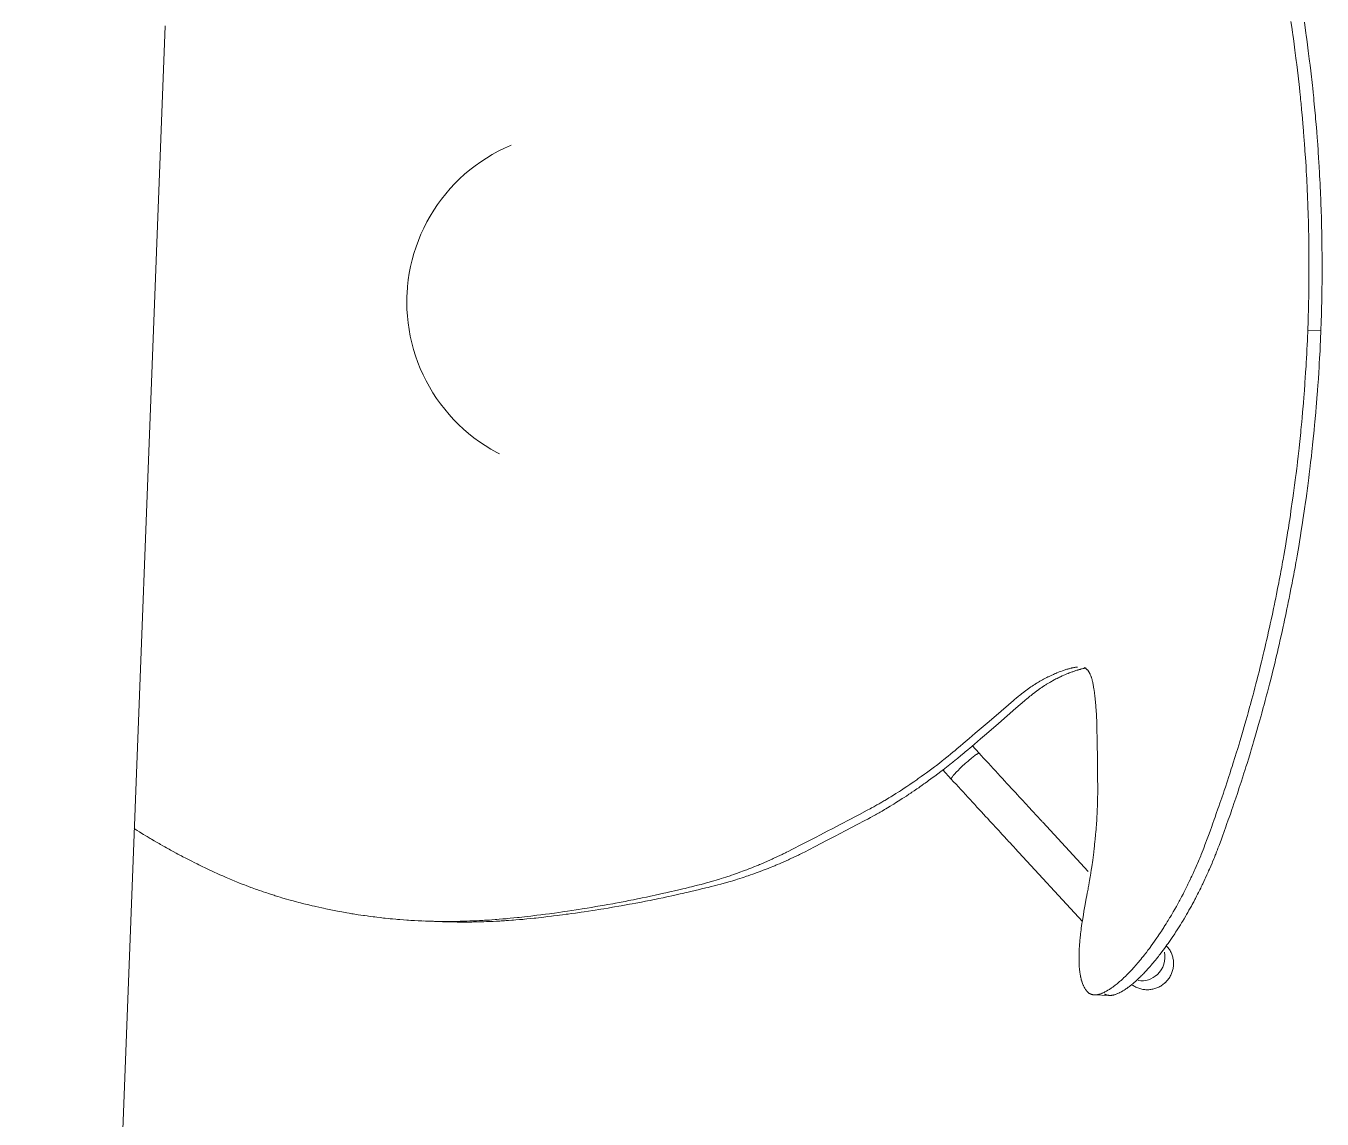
# Model space of a CAD drawing. Header units: millimetres. Extents: x 18438 to 82538, y -3412 to 53720.
# Drawn here: x 79599.5 to 80076.5, y -1888.5 to -1486.1 of the extents above; entities that cross this region are included whole.
import ezdxf

# ---------------------------------------------------------------- set-up
doc = ezdxf.new("R2010")
doc.units = ezdxf.units.MM
doc.header["$MEASUREMENT"] = 0
doc.layers.add('I-FURN', color=40, linetype='Continuous', lineweight=13)

# ---------------------------------------------------------------- blocks, each defined once
blk = doc.blocks.new('New Furniture_Meeting Table Project Room South_NT2 - NT2-9574844-GA PLAN - LEVEL 11')
at = {"layer": 'I-FURN', "color": 0, "lineweight": -2}
blk.add_line((-672.67, -1824.05), (671.31, -1824.05), dxfattribs=at)
blk = doc.blocks.new('New Furniture_Project Room Chairs_NC5 - NC5-V35-GA PLAN - LEVEL 11')
at = {"layer": 'I-FURN', "color": 0, "lineweight": -2}
for p, q in [((-229.77, 44.5), (-229.77, 38.31)), ((-56.73, 23.39), (-56.86, 23.12)), ((56.86, 23.12), (56.73, 23.39)), ((-166.91, -144.3), (-170.19, -147.58)), ((-160.31, -157.5), (-157.59, -154.78)), ((-194.64, -171.93), (-220.67, -197.85)), ((-202.27, -199.28), (-184.77, -181.85)), ((-247.54, -203.21), (-247.54, -208.75)), ((0, -277.24), (0, -272.42))]:
    blk.add_line(p, q, dxfattribs=at)
at = {"layer": 'I-FURN', "color": 0, "lineweight": -2, "flags": 128}
for points in [[(-199.84, 152.26), (-200.53, 151.07), (-200.98, 150.27), (-201.28, 149.74), (-201.88, 148.68), (-202.33, 147.88), (-202.62, 147.34), (-203.21, 146.27), (-203.5, 145.73), (-204.08, 144.66), (-204.65, 143.58), (-205.03, 142.86), (-205.28, 142.38), (-205.78, 141.41), (-206.18, 140.64), (-206.44, 140.12), (-206.96, 139.09), (-207.22, 138.57), (-207.74, 137.53), (-208.25, 136.49), (-208.59, 135.8), (-208.82, 135.33), (-209.26, 134.4), (-209.51, 133.88), (-210.01, 132.83), (-210.5, 131.78), (-210.83, 131.07), (-211.04, 130.61), (-211.47, 129.67), (-211.95, 128.61), (-212.27, 127.9), (-212.48, 127.42), (-212.9, 126.48), (-213.21, 125.77), (-213.41, 125.29), (-213.82, 124.34), (-214.02, 123.86), (-214.43, 122.91), (-214.83, 121.95), (-215.09, 121.32), (-215.62, 120.04)], [(-215.62, 120.04), (-216.04, 118.99), (-216.24, 118.47), (-216.55, 117.68), (-217, 116.5), (-217.45, 115.32), (-217.67, 114.72), (-218.1, 113.54), (-218.31, 112.94), (-218.63, 112.05), (-219.04, 110.86), (-219.25, 110.26), (-219.55, 109.36), (-219.85, 108.46), (-219.99, 108.01), (-220.38, 106.81), (-220.57, 106.21), (-220.85, 105.3), (-221.12, 104.4), (-221.26, 103.94), (-221.53, 103.03), (-221.66, 102.58), (-221.86, 101.9), (-222.05, 101.21), (-222.18, 100.75), (-222.43, 99.84), (-222.55, 99.38), (-222.8, 98.46), (-223.04, 97.55), (-223.2, 96.93), (-223.51, 95.7), (-223.62, 95.24), (-223.84, 94.32), (-224.06, 93.4), (-224.21, 92.78), (-224.49, 91.54), (-224.7, 90.62), (-224.83, 90), (-225.1, 88.76), (-225.23, 88.14), (-225.48, 86.9), (-225.73, 85.65), (-225.89, 84.83), (-225.99, 84.27), (-226.2, 83.17), (-226.4, 82.06), (-226.5, 81.5), (-226.64, 80.67), (-226.85, 79.43), (-227.06, 78.18), (-227.15, 77.55), (-227.35, 76.3), (-227.44, 75.68), (-227.58, 74.74), (-227.76, 73.49), (-227.84, 72.86), (-227.97, 71.92), (-228.09, 70.98), (-228.15, 70.51), (-228.3, 69.25), (-228.37, 68.62), (-228.48, 67.68), (-228.58, 66.73), (-228.63, 66.26), (-228.73, 65.32), (-228.77, 64.84), (-228.84, 64.13)], [(-228.84, 64.13), (-228.94, 63.06), (-228.99, 62.52), (-229.05, 61.71), (-229.15, 60.5), (-229.24, 59.29), (-229.28, 58.68), (-229.36, 57.47), (-229.4, 56.87), (-229.45, 55.96), (-229.51, 54.75), (-229.54, 54.15), (-229.58, 53.24), (-229.64, 51.88), (-229.68, 50.68), (-229.69, 50.07), (-229.72, 49.17), (-229.74, 47.81), (-229.76, 46.45), (-229.77, 45.77), (-229.77, 45.09), (-229.77, 43.73), (-229.76, 42.37), (-229.75, 41.47), (-229.74, 40.86), (-229.72, 39.66), (-229.69, 38.3), (-229.66, 37.39), (-229.64, 36.79), (-229.59, 35.59), (-229.55, 34.68), (-229.53, 34.08), (-229.47, 32.88), (-229.44, 32.28), (-229.37, 31.07), (-229.29, 29.87), (-229.24, 29.07), (-229.2, 28.54), (-229.13, 27.47), (-229.05, 26.41), (-229, 25.87), (-228.94, 25.07), (-228.84, 23.88), (-228.73, 22.68), (-228.67, 22.09), (-228.55, 20.89), (-228.49, 20.29), (-228.4, 19.4), (-228.27, 18.21), (-228.2, 17.61), (-228.09, 16.72), (-227.93, 15.38), (-227.78, 14.19), (-227.7, 13.6), (-227.58, 12.71), (-227.4, 11.37), (-227.21, 10.04), (-227.11, 9.37)], [(0, 59.39), (-2.5, 59.34), (-5, 59.19), (-7.49, 58.94), (-9.96, 58.59), (-12.42, 58.15), (-14.87, 57.6), (-17.28, 56.96), (-19.67, 56.23), (-22.03, 55.4), (-24.36, 54.47), (-26.64, 53.45), (-28.89, 52.35), (-31.08, 51.15), (-33.23, 49.87), (-35.33, 48.5), (-37.37, 47.05), (-39.35, 45.52), (-41.26, 43.91), (-43.12, 42.23), (-44.9, 40.47), (-46.61, 38.64), (-48.25, 36.75), (-49.81, 34.79), (-51.29, 32.77), (-52.68, 30.69), (-54, 28.56), (-55.23, 26.38), (-56.37, 24.15), (-56.73, 23.39)], [(56.73, 23.39), (55.62, 25.63), (54.42, 27.83), (53.14, 29.98), (51.77, 32.08), (50.31, 34.12), (48.78, 36.09), (47.17, 38.01), (45.48, 39.86), (43.73, 41.64), (41.9, 43.35), (40, 44.98), (38.04, 46.54), (36.02, 48.02), (33.95, 49.42), (31.82, 50.73), (29.63, 51.95), (27.41, 53.09), (25.13, 54.14), (22.82, 55.09), (20.47, 55.96), (18.09, 56.73), (15.69, 57.4), (13.25, 57.98), (10.8, 58.45), (8.32, 58.84), (5.84, 59.12), (3.34, 59.3), (0.85, 59.38), (0, 59.39)], [(-227.11, 3.2), (-227.21, 3.87), (-227.4, 5.2), (-227.58, 6.54), (-227.7, 7.43), (-227.78, 8.02), (-227.93, 9.21), (-228.1, 10.55), (-228.2, 11.44), (-228.27, 12.04), (-228.4, 13.23), (-228.49, 14.12), (-228.55, 14.72), (-228.67, 15.91), (-228.73, 16.51), (-228.84, 17.71), (-228.94, 18.9), (-229, 19.7), (-229.05, 20.23), (-229.13, 21.3), (-229.2, 22.36), (-229.24, 22.9), (-229.29, 23.7), (-229.37, 24.9), (-229.44, 26.1), (-229.47, 26.7), (-229.53, 27.91), (-229.55, 28.51), (-229.59, 29.41), (-229.64, 30.62), (-229.66, 31.22), (-229.69, 32.12), (-229.72, 33.48), (-229.74, 34.69), (-229.75, 35.29), (-229.76, 36.19), (-229.77, 37.55), (-229.77, 38.91), (-229.77, 39.59), (-229.76, 40.43), (-229.75, 40.99), (-229.73, 42.12)], [(-227.11, 9.37), (-226.82, 7.46), (-226.67, 6.5), (-226.44, 5.07), (-226.21, 3.64), (-226.1, 2.92), (-225.86, 1.49), (-225.74, 0.78), (-225.56, -0.29), (-225.32, -1.72), (-225.2, -2.43), (-225.01, -3.5), (-224.72, -5.1), (-224.47, -6.52), (-224.34, -7.23), (-224.14, -8.3), (-223.84, -9.89), (-223.53, -11.49), (-223.38, -12.29), (-223.1, -13.7), (-222.96, -14.41), (-222.75, -15.47), (-222.42, -17.06), (-222.09, -18.65), (-221.93, -19.44), (-221.59, -21.03), (-221.42, -21.82), (-221.16, -23.01), (-220.75, -24.88), (-220.54, -25.82), (-220.22, -27.22), (-219.9, -28.62), (-219.74, -29.32), (-219.41, -30.73), (-219.25, -31.43), (-219, -32.47), (-218.66, -33.87), (-218.49, -34.57), (-218.23, -35.62), (-217.85, -37.19), (-217.49, -38.58), (-217.32, -39.28), (-217.05, -40.32), (-216.64, -41.89), (-216.23, -43.45), (-216.03, -44.23), (-215.66, -45.62), (-215.47, -46.31), (-215.18, -47.35), (-214.76, -48.91), (-214.32, -50.46), (-214.1, -51.24), (-213.66, -52.8), (-213.44, -53.57), (-213.1, -54.74)], [(-213.1, -60.81), (-213.44, -59.65), (-213.66, -58.88), (-214.1, -57.32), (-214.32, -56.55), (-214.76, -54.99), (-215.19, -53.44), (-215.47, -52.4), (-215.66, -51.71), (-216.03, -50.32), (-216.23, -49.54), (-216.65, -47.98), (-217.05, -46.42), (-217.32, -45.38), (-217.5, -44.68), (-217.85, -43.29), (-218.24, -41.72), (-218.49, -40.68), (-218.66, -39.98), (-219, -38.58), (-219.25, -37.54), (-219.41, -36.84), (-219.74, -35.44), (-219.9, -34.74), (-220.23, -33.34), (-220.54, -31.94), (-220.75, -31), (-221.17, -29.13), (-221.42, -27.94), (-221.59, -27.15), (-221.93, -25.57), (-222.1, -24.78), (-222.42, -23.19), (-222.75, -21.6), (-222.96, -20.55), (-223.1, -19.84), (-223.38, -18.43), (-223.53, -17.63), (-223.84, -16.04), (-224.14, -14.44), (-224.34, -13.38), (-224.47, -12.67), (-224.73, -11.25), (-225.01, -9.65), (-225.2, -8.58), (-225.32, -7.87), (-225.56, -6.45), (-225.75, -5.38), (-225.86, -4.67), (-226.1, -3.24), (-226.21, -2.52), (-226.44, -1.1), (-226.67, 0.33), (-226.82, 1.29), (-227.11, 3.2)], [(-213.1, -54.74), (-212.79, -55.78), (-212.64, -56.3), (-212.4, -57.08), (-212.04, -58.25), (-211.67, -59.42), (-211.48, -60), (-211.1, -61.15), (-210.91, -61.73), (-210.62, -62.59), (-210.22, -63.74), (-210.01, -64.31), (-209.71, -65.17), (-209.4, -66.02), (-209.24, -66.45), (-208.81, -67.58), (-208.6, -68.15), (-208.27, -69), (-207.94, -69.84), (-207.77, -70.26), (-207.43, -71.1), (-207.26, -71.52), (-207, -72.15), (-206.59, -73.14), (-206.38, -73.63), (-206.06, -74.37), (-205.74, -75.1), (-205.58, -75.47), (-205.25, -76.21), (-205.09, -76.57), (-204.84, -77.12), (-204.51, -77.85), (-204.34, -78.21), (-204.09, -78.76), (-203.7, -79.58), (-203.35, -80.3), (-203.18, -80.66), (-202.92, -81.2), (-202.52, -82.01), (-202.12, -82.82), (-201.91, -83.22), (-201.55, -83.93), (-201.36, -84.29), (-201.09, -84.82), (-200.67, -85.62), (-200.25, -86.42), (-200.03, -86.82), (-199.6, -87.61), (-199.38, -88.01), (-199.06, -88.6)], [(-199.06, -94.59), (-199.38, -94), (-199.6, -93.6), (-200.03, -92.81), (-200.25, -92.42), (-200.67, -91.62), (-201.09, -90.83), (-201.37, -90.29), (-201.55, -89.94), (-201.91, -89.23), (-202.12, -88.83), (-202.52, -88.02), (-202.92, -87.21), (-203.18, -86.67), (-203.36, -86.31), (-203.7, -85.59), (-204.09, -84.78), (-204.34, -84.23), (-204.51, -83.87), (-204.84, -83.14), (-205.09, -82.6), (-205.26, -82.23), (-205.58, -81.5), (-205.74, -81.13), (-206.06, -80.4), (-206.38, -79.66), (-206.59, -79.17), (-207, -78.18), (-207.26, -77.56), (-207.43, -77.14), (-207.77, -76.3), (-207.94, -75.88), (-208.27, -75.04), (-208.6, -74.19), (-208.81, -73.63), (-209.24, -72.5), (-209.4, -72.07), (-209.71, -71.22), (-210.02, -70.37), (-210.22, -69.8), (-210.62, -68.65), (-210.91, -67.79), (-211.1, -67.21), (-211.48, -66.06), (-211.67, -65.48), (-212.04, -64.32), (-212.4, -63.16), (-212.64, -62.38), (-212.79, -61.86), (-213.1, -60.81)], [(-199.06, -88.6), (-198.17, -90.19), (-196.38, -93.37), (-194.59, -96.54), (-193.39, -98.66), (-192.59, -100.07), (-190.99, -102.89), (-190.09, -104.48), (-188.28, -107.65), (-186.46, -110.82), (-185.24, -112.93), (-184.43, -114.34), (-182.8, -117.15)], [(-186.49, -116.68), (-188.37, -113.41), (-189.31, -111.78), (-190.71, -109.32), (-192.81, -105.64), (-194.67, -102.37), (-195.6, -100.73), (-196.98, -98.28), (-199.06, -94.59)], [(-157.97, -154.54), (-158.37, -154.11), (-159.17, -153.25), (-159.97, -152.37), (-160.5, -151.79), (-160.85, -151.4), (-161.55, -150.62), (-162.33, -149.74), (-162.85, -149.15), (-163.2, -148.76), (-163.89, -147.97), (-164.4, -147.37), (-164.74, -146.97), (-165.42, -146.17), (-165.76, -145.77), (-166.44, -144.97), (-167.11, -144.17), (-167.55, -143.63), (-168.44, -142.54), (-169.32, -141.46), (-169.76, -140.91), (-170.42, -140.09), (-171.07, -139.26), (-171.39, -138.85), (-172.04, -138.02), (-172.36, -137.61), (-172.84, -136.98), (-173.48, -136.15), (-173.8, -135.73), (-174.27, -135.1), (-174.97, -134.15), (-175.59, -133.31), (-175.9, -132.89), (-176.36, -132.25), (-177.05, -131.3), (-177.73, -130.34), (-178.06, -129.86), (-178.4, -129.38), (-179.06, -128.42), (-179.72, -127.45), (-180.15, -126.81), (-180.44, -126.38), (-181.01, -125.52), (-181.65, -124.55), (-182.07, -123.9), (-182.34, -123.47), (-182.9, -122.6), (-183.31, -121.94), (-183.58, -121.51), (-184.12, -120.64), (-184.39, -120.2), (-184.92, -119.32), (-185.45, -118.44), (-185.8, -117.86), (-186.03, -117.46), (-186.49, -116.68)], [(-182.8, -117.15), (-182.2, -118.18), (-181.89, -118.69), (-181.43, -119.46), (-180.96, -120.22), (-180.73, -120.61), (-180.25, -121.37), (-180.02, -121.75), (-179.66, -122.32), (-179.17, -123.08), (-178.93, -123.46), (-178.56, -124.02), (-178.01, -124.87), (-177.51, -125.63), (-177.26, -126), (-176.88, -126.57), (-176.31, -127.41), (-175.73, -128.25), (-175.44, -128.67), (-175.15, -129.09), (-174.56, -129.93), (-173.96, -130.76), (-173.56, -131.32), (-173.29, -131.69), (-172.75, -132.43), (-172.14, -133.25), (-171.73, -133.8), (-171.45, -134.17), (-170.9, -134.9), (-170.48, -135.45), (-170.2, -135.82), (-169.64, -136.54), (-168.79, -137.63), (-168.22, -138.35), (-167.84, -138.83), (-167.07, -139.78), (-166.3, -140.74), (-165.91, -141.21), (-165.33, -141.92), (-164.45, -142.98), (-163.56, -144.03), (-163.11, -144.55), (-162.22, -145.6), (-161.76, -146.12), (-161.08, -146.9), (-160.17, -147.93), (-159.71, -148.45), (-159.02, -149.21), (-158.32, -149.98), (-157.97, -150.36)], [(-170.19, -147.58), (-171.11, -148.49), (-172.02, -149.4), (-172.94, -150.31), (-173.85, -151.22), (-174.76, -152.13), (-175.67, -153.03), (-176.57, -153.93), (-177.47, -154.82), (-178.35, -155.7), (-179.23, -156.58), (-180.1, -157.44), (-180.95, -158.29), (-181.79, -159.12), (-182.61, -159.94), (-183.41, -160.74), (-184.2, -161.53), (-184.97, -162.29), (-185.72, -163.04), (-186.44, -163.76), (-187.15, -164.46), (-187.82, -165.14), (-188.48, -165.79), (-189.11, -166.41), (-189.71, -167.01), (-190.28, -167.58), (-190.82, -168.12), (-191.33, -168.63), (-191.82, -169.11), (-192.27, -169.56), (-192.69, -169.98), (-193.07, -170.36), (-193.42, -170.71), (-193.74, -171.03), (-194.03, -171.31), (-194.28, -171.56), (-194.49, -171.77), (-194.64, -171.93)], [(-170.03, -147.56), (-169.99, -147.57), (-169.91, -147.61), (-169.81, -147.65), (-169.72, -147.7), (-169.67, -147.73), (-169.59, -147.78), (-169.45, -147.86), (-169.38, -147.91), (-169.27, -147.98), (-169.04, -148.16), (-168.86, -148.29), (-168.62, -148.47), (-168.49, -148.58), (-168.19, -148.82), (-168.03, -148.95), (-167.71, -149.23), (-167.48, -149.43), (-167.01, -149.85), (-166.64, -150.19), (-166.46, -150.36), (-166.08, -150.71), (-165.57, -151.2), (-165.31, -151.45), (-164.93, -151.83), (-164.74, -152.02)], [(-164.74, -152.02), (-164.55, -152.22), (-164.17, -152.6), (-163.8, -152.99), (-163.31, -153.5), (-163.08, -153.75), (-162.74, -154.12), (-162.52, -154.36), (-162.11, -154.83), (-161.82, -155.17), (-161.68, -155.33), (-161.55, -155.49), (-161.31, -155.79), (-161.16, -155.98), (-160.97, -156.22), (-160.89, -156.34), (-160.72, -156.58), (-160.64, -156.69), (-160.6, -156.76), (-160.51, -156.89), (-160.47, -156.97), (-160.44, -157.02), (-160.39, -157.12), (-160.34, -157.21), (-160.31, -157.3), (-160.3, -157.33)], [(-157.97, -150.36), (-156.97, -151.46), (-154.98, -153.63), (-152.99, -155.78), (-151.67, -157.21), (-149.05, -160.04), (-146.12, -163.2), (-140.34, -169.4)], [(-140.34, -173.42), (-143.21, -170.35), (-149.03, -164.12), (-152.98, -159.9), (-154.97, -157.77), (-157.97, -154.54)], [(-184.77, -181.85), (-184.58, -181.67), (-184.37, -181.45), (-184.11, -181.2), (-183.82, -180.91), (-183.5, -180.59), (-183.14, -180.23), (-182.75, -179.84), (-182.33, -179.42), (-181.88, -178.97), (-181.39, -178.49), (-180.87, -177.97), (-180.33, -177.43), (-179.75, -176.85), (-179.15, -176.25), (-178.51, -175.62), (-177.86, -174.97), (-177.18, -174.29), (-176.47, -173.59), (-175.74, -172.86), (-174.99, -172.11), (-174.22, -171.34), (-173.43, -170.56), (-172.62, -169.75), (-171.8, -168.93), (-170.96, -168.1), (-170.1, -167.25), (-169.24, -166.38), (-168.36, -165.51), (-167.47, -164.63), (-166.58, -163.73), (-165.67, -162.83), (-164.77, -161.93), (-163.85, -161.02), (-162.94, -160.11), (-162.02, -159.2), (-161.11, -158.29), (-160.31, -157.5)], [(-140.34, -169.4), (-140.05, -169.72), (-139.47, -170.36), (-138.9, -171), (-138.4, -171.57), (-138.16, -171.85), (-137.8, -172.28), (-137.44, -172.7), (-137.27, -172.91), (-137.01, -173.23), (-136.62, -173.7), (-136.29, -174.12), (-136.13, -174.33), (-135.88, -174.64), (-135.52, -175.11), (-135.17, -175.58), (-135, -175.81), (-134.83, -176.04), (-134.5, -176.51), (-134.17, -176.97), (-133.96, -177.27), (-133.82, -177.48), (-133.54, -177.88), (-133.24, -178.34), (-133.05, -178.64), (-132.92, -178.84), (-132.67, -179.24), (-132.48, -179.54), (-132.36, -179.74), (-132.13, -180.13), (-131.9, -180.53), (-131.75, -180.79), (-131.46, -181.31), (-131.25, -181.69), (-131.15, -181.88)], [(-131.15, -186.02), (-131.38, -185.57), (-131.54, -185.28), (-131.65, -185.08), (-131.87, -184.68), (-132.1, -184.28), (-132.26, -184.01), (-132.58, -183.48), (-132.83, -183.07), (-132.95, -182.87), (-133.21, -182.46), (-133.35, -182.26), (-133.55, -181.95), (-133.82, -181.54), (-133.96, -181.33), (-134.17, -181.02), (-134.5, -180.56), (-134.83, -180.09), (-135, -179.85), (-135.18, -179.62), (-135.53, -179.15), (-135.89, -178.68), (-136.13, -178.36), (-136.29, -178.15), (-136.63, -177.73), (-137.01, -177.25), (-137.27, -176.94), (-137.44, -176.72), (-137.8, -176.3), (-138.07, -175.98), (-138.25, -175.77), (-138.62, -175.34), (-138.8, -175.13), (-139.18, -174.7), (-139.56, -174.28), (-140.08, -173.7), (-140.34, -173.42)], [(-131.15, -181.88), (-131.02, -182.14), (-130.76, -182.64), (-130.51, -183.13), (-130.35, -183.46), (-130.24, -183.67), (-130.04, -184.1), (-129.81, -184.57), (-129.67, -184.87), (-129.4, -185.48), (-129.27, -185.78), (-129.02, -186.36), (-128.79, -186.92), (-128.65, -187.29), (-128.56, -187.53), (-128.38, -188), (-128.31, -188.2), (-128.18, -188.58), (-128.05, -188.96), (-127.97, -189.2), (-127.92, -189.36), (-127.82, -189.68), (-127.72, -190.03), (-127.66, -190.25), (-127.62, -190.4), (-127.54, -190.69), (-127.49, -190.9), (-127.46, -191.04), (-127.4, -191.31), (-127.37, -191.44), (-127.32, -191.7), (-127.27, -191.96), (-127.24, -192.12), (-127.19, -192.43)], [(-127.45, -195.61), (-127.52, -195.3), (-127.55, -195.15), (-127.61, -194.91), (-127.7, -194.55), (-127.8, -194.19), (-127.85, -194), (-127.96, -193.62), (-128.02, -193.42), (-128.11, -193.13), (-128.23, -192.77), (-128.29, -192.58), (-128.39, -192.3), (-128.54, -191.88), (-128.7, -191.44), (-128.79, -191.22), (-128.96, -190.77), (-129.05, -190.55), (-129.19, -190.2), (-129.39, -189.73), (-129.49, -189.5), (-129.65, -189.14), (-129.89, -188.59), (-130.12, -188.1), (-130.24, -187.85), (-130.42, -187.47), (-130.7, -186.9), (-131, -186.31), (-131.15, -186.02)], [(-127.29, -194.94), (-127.35, -195.08), (-127.38, -195.15), (-127.43, -195.25), (-127.49, -195.35), (-127.52, -195.4), (-127.58, -195.5), (-127.62, -195.55), (-127.67, -195.63), (-127.74, -195.72), (-127.78, -195.77), (-127.84, -195.84), (-127.93, -195.95), (-128.06, -196.09), (-128.13, -196.15), (-128.24, -196.26), (-128.36, -196.36), (-128.41, -196.41), (-128.58, -196.53), (-128.66, -196.6), (-128.79, -196.69), (-128.93, -196.79), (-129, -196.83), (-129.15, -196.92), (-129.22, -196.97), (-129.34, -197.03), (-129.52, -197.13), (-129.62, -197.18), (-129.76, -197.26), (-129.99, -197.37), (-130.23, -197.48), (-130.35, -197.53), (-130.61, -197.63), (-130.73, -197.68), (-130.93, -197.75), (-131.21, -197.85), (-131.35, -197.9), (-131.56, -197.96), (-131.89, -198.06), (-132.19, -198.15), (-132.35, -198.19), (-132.59, -198.25), (-132.95, -198.34), (-133.33, -198.43), (-133.52, -198.47)], [(-211.05, -199.08), (-212.26, -198.89), (-212.85, -198.8), (-213.74, -198.67), (-215.04, -198.48), (-216.33, -198.31), (-216.96, -198.22), (-218.2, -198.06), (-218.82, -197.99), (-219.73, -197.88), (-220.92, -197.74), (-221.51, -197.68), (-222.37, -197.59), (-223.23, -197.51), (-223.65, -197.47), (-224.64, -197.38), (-225.13, -197.34), (-225.85, -197.29), (-226.56, -197.24), (-226.92, -197.22), (-227.61, -197.18), (-227.96, -197.16), (-228.47, -197.14), (-229.14, -197.11), (-229.47, -197.1), (-229.97, -197.08), (-230.7, -197.06), (-231.34, -197.05), (-231.65, -197.05), (-232.12, -197.05), (-232.81, -197.05), (-233.48, -197.06), (-233.82, -197.07), (-234.34, -197.09), (-234.59, -197.1), (-234.97, -197.12), (-235.54, -197.15), (-236.09, -197.19), (-236.36, -197.21), (-236.9, -197.25), (-237.16, -197.28), (-237.55, -197.32), (-238.06, -197.38), (-238.31, -197.41), (-238.68, -197.46), (-239.04, -197.52), (-239.22, -197.55), (-239.7, -197.63), (-239.93, -197.67), (-240.27, -197.74), (-240.6, -197.81), (-240.77, -197.85), (-241.09, -197.93), (-241.25, -197.97), (-241.49, -198.03), (-241.72, -198.1), (-241.87, -198.14), (-242.17, -198.23), (-242.32, -198.28), (-242.61, -198.38), (-242.9, -198.48), (-243.08, -198.55), (-243.2, -198.6), (-243.44, -198.7), (-243.58, -198.75), (-243.84, -198.87), (-244.09, -198.99), (-244.26, -199.07), (-244.37, -199.12), (-244.58, -199.24), (-244.81, -199.37), (-244.97, -199.46), (-245.07, -199.52), (-245.26, -199.64), (-245.41, -199.74), (-245.5, -199.8), (-245.68, -199.93), (-245.77, -200), (-245.95, -200.14), (-246.12, -200.27), (-246.23, -200.37), (-246.31, -200.43), (-246.45, -200.56)], [(-172.83, -201.62), (-173.86, -201.65), (-174.37, -201.66), (-175.14, -201.68), (-176.31, -201.7), (-177.49, -201.71), (-178.08, -201.71), (-179.26, -201.71), (-179.86, -201.71), (-180.76, -201.7), (-181.96, -201.69), (-182.56, -201.68), (-183.47, -201.66), (-184.38, -201.63), (-184.84, -201.62), (-186.07, -201.57), (-186.69, -201.55), (-187.61, -201.51), (-188.55, -201.46), (-189.01, -201.44), (-189.95, -201.38), (-190.42, -201.35), (-191.13, -201.31), (-192.25, -201.24), (-192.81, -201.2), (-193.66, -201.13), (-194.94, -201.03), (-196.22, -200.92), (-196.87, -200.86), (-198.16, -200.74), (-198.81, -200.67), (-199.79, -200.57), (-201.1, -200.43), (-201.76, -200.35), (-202.75, -200.23), (-203.74, -200.11), (-204.24, -200.05), (-205.57, -199.88), (-206.24, -199.79), (-207.25, -199.65), (-208.26, -199.5), (-208.76, -199.43), (-209.78, -199.27), (-210.29, -199.2), (-211.05, -199.08)], [(-133.52, -198.47), (-134.13, -198.59), (-134.44, -198.65), (-134.91, -198.74), (-135.62, -198.88), (-136.33, -199), (-136.69, -199.07), (-137.43, -199.19), (-137.79, -199.25), (-138.35, -199.33), (-139.1, -199.44), (-139.48, -199.5), (-140.06, -199.57), (-140.93, -199.69), (-141.62, -199.77), (-141.98, -199.81), (-142.51, -199.87), (-143.31, -199.96), (-144.12, -200.04), (-144.53, -200.08), (-145.35, -200.15), (-145.77, -200.19), (-146.4, -200.24), (-147.25, -200.3), (-147.67, -200.33), (-148.32, -200.37), (-149.29, -200.43)], [(-246.45, -200.56), (-246.52, -200.63), (-246.56, -200.67), (-246.65, -200.76), (-246.69, -200.8), (-246.77, -200.89), (-246.85, -200.99), (-246.89, -201.05), (-246.98, -201.18), (-247.02, -201.23), (-247.08, -201.34), (-247.14, -201.44), (-247.17, -201.51), (-247.24, -201.66), (-247.28, -201.77), (-247.31, -201.84), (-247.36, -202), (-247.39, -202.07), (-247.43, -202.23), (-247.46, -202.4), (-247.48, -202.51), (-247.49, -202.58), (-247.51, -202.73), (-247.53, -202.91), (-247.53, -203), (-247.53, -203.13), (-247.53, -203.34), (-247.52, -203.55), (-247.51, -203.66), (-247.49, -203.88), (-247.47, -203.99), (-247.45, -204.16), (-247.41, -204.36), (-247.38, -204.47), (-247.34, -204.63), (-247.28, -204.87), (-247.2, -205.12), (-247.16, -205.24), (-247.07, -205.5), (-247.02, -205.63), (-246.93, -205.83), (-246.89, -205.93), (-246.8, -206.13), (-246.7, -206.34), (-246.64, -206.47), (-246.49, -206.76), (-246.34, -207.04), (-246.26, -207.19), (-246.13, -207.41), (-246, -207.64), (-245.93, -207.75), (-245.77, -208.02), (-245.68, -208.16), (-245.54, -208.37), (-245.33, -208.68), (-245.1, -209.01), (-244.98, -209.17), (-244.74, -209.5), (-244.61, -209.67), (-244.41, -209.92), (-244.1, -210.31), (-243.88, -210.57), (-243.73, -210.75), (-243.43, -211.1), (-243.11, -211.47), (-242.95, -211.65), (-242.7, -211.93), (-242.31, -212.35), (-241.99, -212.69), (-241.83, -212.86), (-241.58, -213.11), (-241.19, -213.5), (-240.79, -213.89), (-240.59, -214.09), (-240.17, -214.49), (-239.96, -214.69), (-239.63, -215), (-239.42, -215.19), (-239, -215.57), (-238.56, -215.96), (-238.26, -216.22), (-237.65, -216.75), (-237.01, -217.29), (-236.69, -217.56), (-236.19, -217.97), (-235.68, -218.38), (-235.43, -218.58), (-234.73, -219.13), (-234.37, -219.41), (-233.83, -219.82), (-233.28, -220.24), (-233.01, -220.44), (-232.72, -220.65), (-232.16, -221.07), (-231.58, -221.49), (-231.18, -221.77), (-230.38, -222.33), (-229.66, -222.83), (-229.29, -223.08), (-228.73, -223.46), (-227.87, -224.03), (-227, -224.6), (-226.57, -224.88), (-225.68, -225.45), (-225.23, -225.73), (-224.56, -226.15), (-223.65, -226.71), (-223.2, -226.98), (-222.51, -227.39), (-221.81, -227.81), (-221.46, -228.01), (-221.1, -228.22), (-220.39, -228.63), (-219.67, -229.04), (-219.18, -229.31), (-218.21, -229.85), (-217.84, -230.05), (-217.1, -230.45), (-216.35, -230.85), (-215.86, -231.11), (-214.86, -231.63), (-213.87, -232.15), (-213.37, -232.4), (-212.62, -232.78), (-211.86, -233.15), (-211.49, -233.34), (-210.73, -233.71), (-210.22, -233.95), (-209.2, -234.43), (-208.68, -234.67), (-207.66, -235.15), (-206.63, -235.61), (-205.94, -235.92), (-205.48, -236.12), (-204.57, -236.52), (-203.65, -236.92), (-203.2, -237.11), (-202.51, -237.4), (-201.49, -237.83), (-200.47, -238.24), (-199.96, -238.45), (-198.94, -238.85), (-198.26, -239.12), (-197.81, -239.29), (-196.9, -239.64), (-196.23, -239.89), (-195.77, -240.06), (-194.87, -240.39), (-194.42, -240.55), (-193.52, -240.87), (-192.62, -241.18), (-192.02, -241.39), (-191.62, -241.52), (-190.82, -241.79)], [(-149.29, -200.43), (-153.98, -200.7), (-156.44, -200.84), (-158.98, -200.98), (-160.28, -201.05), (-162.63, -201.17), (-163.83, -201.23), (-165.66, -201.31), (-167.53, -201.4), (-168.47, -201.44), (-170.39, -201.52), (-171.36, -201.56), (-172.83, -201.62)], [(-190.82, -247.01), (-191.9, -246.65), (-192.44, -246.46), (-193.26, -246.19), (-194.07, -245.9), (-194.48, -245.76), (-195.29, -245.47), (-195.83, -245.27), (-196.92, -244.87), (-197.46, -244.67), (-198.55, -244.25), (-199.64, -243.83), (-200.37, -243.54), (-200.85, -243.35), (-201.82, -242.95), (-202.92, -242.5), (-203.47, -242.27), (-204.3, -241.92), (-205.12, -241.57), (-205.54, -241.39), (-206.36, -241.02), (-206.77, -240.84), (-207.39, -240.57), (-208.48, -240.07), (-209.03, -239.82), (-209.85, -239.44), (-210.66, -239.05), (-211.07, -238.86), (-211.88, -238.46), (-212.28, -238.26), (-212.89, -237.97), (-213.5, -237.66), (-213.9, -237.46), (-214.7, -237.05), (-215.1, -236.85), (-215.9, -236.44), (-216.69, -236.02), (-217.22, -235.74), (-218.26, -235.17), (-219.3, -234.61), (-219.81, -234.32), (-220.58, -233.89), (-221.34, -233.45), (-221.71, -233.24), (-222.46, -232.8), (-222.84, -232.58), (-223.39, -232.25), (-223.94, -231.92), (-224.31, -231.7), (-225.03, -231.25), (-225.39, -231.03), (-226.1, -230.59), (-226.8, -230.14), (-227.26, -229.84), (-227.57, -229.64), (-228.18, -229.24), (-228.78, -228.85), (-229.08, -228.65), (-229.52, -228.35), (-230.18, -227.9), (-230.83, -227.45), (-231.15, -227.23), (-231.77, -226.78), (-232.08, -226.56), (-232.54, -226.23), (-232.83, -226.02), (-233.38, -225.61), (-233.93, -225.2), (-234.29, -224.93), (-234.99, -224.38), (-235.25, -224.18), (-235.77, -223.77), (-236.27, -223.37), (-236.6, -223.1), (-237.25, -222.56), (-237.81, -222.09), (-238.08, -221.86), (-238.48, -221.52), (-239.06, -221), (-239.44, -220.66), (-239.62, -220.5), (-239.9, -220.24), (-240.25, -219.91), (-240.43, -219.75), (-240.68, -219.5), (-241.06, -219.13), (-241.43, -218.77), (-241.66, -218.53), (-241.82, -218.37), (-242.12, -218.06), (-242.34, -217.82), (-242.49, -217.67), (-242.77, -217.36), (-242.91, -217.21), (-243.18, -216.9), (-243.45, -216.6), (-243.62, -216.41), (-243.94, -216.02), (-244.18, -215.73), (-244.3, -215.59), (-244.47, -215.37), (-244.71, -215.06), (-244.94, -214.75), (-245.05, -214.6), (-245.16, -214.45), (-245.37, -214.15), (-245.57, -213.85), (-245.7, -213.66), (-245.78, -213.53), (-245.94, -213.28), (-246.02, -213.14), (-246.18, -212.86), (-246.34, -212.59), (-246.43, -212.41), (-246.5, -212.29), (-246.61, -212.06), (-246.73, -211.83), (-246.78, -211.71), (-246.86, -211.54), (-246.97, -211.29), (-247.07, -211.05), (-247.11, -210.93), (-247.19, -210.69), (-247.24, -210.54), (-247.27, -210.43), (-247.33, -210.23), (-247.37, -210.08), (-247.39, -209.99), (-247.43, -209.79), (-247.45, -209.7), (-247.48, -209.51), (-247.5, -209.32), (-247.51, -209.2), (-247.52, -209.12), (-247.53, -208.97), (-247.53, -208.77), (-247.53, -208.67), (-247.53, -208.53), (-247.52, -208.39), (-247.51, -208.32), (-247.5, -208.18), (-247.49, -208.12), (-247.48, -208.02), (-247.45, -207.88), (-247.44, -207.82), (-247.42, -207.72), (-247.38, -207.58), (-247.34, -207.46), (-247.32, -207.4), (-247.28, -207.31), (-247.23, -207.18), (-247.17, -207.05), (-247.14, -206.98)], [(-243.39, -217.06), (-243.59, -217.38), (-243.78, -217.71), (-243.96, -218.04), (-244.12, -218.39), (-244.27, -218.74), (-244.4, -219.09), (-244.52, -219.45), (-244.62, -219.82), (-244.71, -220.19), (-244.79, -220.56), (-244.85, -220.94), (-244.89, -221.32), (-244.92, -221.7), (-244.94, -222.08), (-244.94, -222.46), (-244.92, -222.84), (-244.89, -223.22), (-244.84, -223.6), (-244.78, -223.98), (-244.7, -224.35), (-244.61, -224.72), (-244.51, -225.09), (-244.39, -225.45), (-244.25, -225.81), (-244.1, -226.17), (-243.94, -226.51), (-243.76, -226.85), (-243.57, -227.19), (-243.37, -227.51), (-243.15, -227.83), (-242.93, -228.14), (-242.69, -228.44), (-242.43, -228.73), (-242.17, -229.01), (-242.11, -229.07)], [(-242.11, -229.07), (-241.83, -229.34), (-241.55, -229.59), (-241.25, -229.84), (-240.94, -230.07), (-240.63, -230.29), (-240.31, -230.5), (-239.98, -230.69), (-239.64, -230.87), (-239.29, -231.04), (-238.94, -231.19), (-238.58, -231.33), (-238.22, -231.46), (-237.86, -231.57), (-237.49, -231.67), (-237.11, -231.75), (-236.74, -231.81), (-236.36, -231.87), (-235.98, -231.9), (-235.6, -231.92), (-235.21, -231.93), (-234.83, -231.92), (-234.45, -231.89), (-234.07, -231.85), (-233.7, -231.8), (-233.32, -231.73), (-232.95, -231.64), (-232.58, -231.54), (-232.22, -231.43), (-231.86, -231.3), (-231.51, -231.16), (-231.17, -231), (-230.83, -230.83), (-230.5, -230.64), (-230.17, -230.45), (-229.86, -230.24), (-229.55, -230.01), (-229.25, -229.78), (-228.96, -229.53), (-228.69, -229.27), (-228.42, -229)], [(-190.82, -241.79), (-188.53, -242.55), (-187.38, -242.93), (-185.65, -243.49), (-183.92, -244.05), (-183.05, -244.32), (-181.31, -244.87), (-180.44, -245.14), (-179.14, -245.55), (-177.39, -246.09), (-176.52, -246.36), (-175.21, -246.75), (-173.23, -247.35), (-171.48, -247.87), (-170.6, -248.13), (-169.27, -248.51), (-167.29, -249.09), (-165.3, -249.65), (-164.3, -249.94), (-162.52, -250.43), (-161.64, -250.68), (-160.3, -251.04), (-158.29, -251.59), (-156.28, -252.13), (-155.28, -252.4), (-153.26, -252.92), (-152.25, -253.19), (-150.73, -253.58), (-148.93, -254.03), (-148.03, -254.26), (-146.68, -254.6), (-144.64, -255.1), (-142.61, -255.59), (-141.59, -255.84), (-139.54, -256.32), (-138.52, -256.56), (-136.98, -256.92), (-134.93, -257.39), (-133.9, -257.62), (-132.36, -257.96), (-130.81, -258.3), (-130.04, -258.47), (-127.59, -259), (-126.36, -259.26), (-124.52, -259.65), (-122.68, -260.03), (-121.75, -260.21), (-119.91, -260.59), (-118.98, -260.77), (-117.59, -261.04), (-115.74, -261.4), (-114.81, -261.58), (-113.41, -261.85), (-111.32, -262.24), (-109.46, -262.58), (-108.53, -262.75), (-107.13, -263), (-105.02, -263.36), (-102.92, -263.73), (-101.86, -263.9), (-99.99, -264.22), (-99.05, -264.37), (-97.64, -264.6), (-95.52, -264.94), (-93.41, -265.27), (-92.35, -265.43), (-90.22, -265.75), (-89.16, -265.9), (-87.57, -266.14), (-85.67, -266.41), (-84.73, -266.54), (-83.31, -266.73), (-81.17, -267.02), (-79.04, -267.3), (-77.97, -267.44), (-75.83, -267.71), (-74.76, -267.84), (-73.15, -268.04), (-71.01, -268.29), (-69.94, -268.41), (-68.33, -268.6), (-66.72, -268.77), (-65.91, -268.86), (-63.36, -269.13), (-62.09, -269.26), (-60.17, -269.45), (-58.26, -269.64), (-57.3, -269.73), (-55.38, -269.9), (-54.42, -269.99), (-52.98, -270.12), (-51.06, -270.28), (-50.1, -270.36), (-48.66, -270.48), (-46.49, -270.64), (-44.57, -270.79), (-43.61, -270.86), (-42.16, -270.96), (-40, -271.1), (-37.83, -271.24), (-36.74, -271.31), (-34.81, -271.42), (-33.85, -271.47), (-32.4, -271.55), (-30.23, -271.66), (-28.05, -271.77), (-26.96, -271.81), (-24.79, -271.91), (-23.7, -271.95), (-22.07, -272.01), (-20.13, -272.08), (-19.17, -272.11), (-17.71, -272.15), (-15.54, -272.21), (-13.36, -272.27), (-12.27, -272.29), (-10.09, -272.33), (-9, -272.35), (-7.36, -272.37), (-5.18, -272.39), (-4.09, -272.4), (-2.45, -272.41), (-0.82, -272.42), (0, -272.42)], [(0, -272.42), (0.82, -272.42), (2.45, -272.41), (4.09, -272.4), (5.18, -272.39), (7.36, -272.37), (8.99, -272.35), (10.08, -272.33), (12.26, -272.29), (13.35, -272.27), (15.52, -272.21), (17.7, -272.15), (19.15, -272.11), (20.12, -272.08), (22.05, -272.01), (23.68, -271.95), (24.77, -271.91), (26.94, -271.82), (28.03, -271.77), (30.2, -271.66), (32.37, -271.55), (33.82, -271.47), (34.78, -271.42), (36.71, -271.31), (37.79, -271.24), (39.96, -271.1), (42.13, -270.96), (43.57, -270.86), (44.53, -270.79), (46.45, -270.65), (48.62, -270.48), (50.06, -270.36), (51.02, -270.28), (52.94, -270.12), (54.37, -269.99), (55.33, -269.91), (57.25, -269.73), (58.21, -269.64), (60.12, -269.46), (62.03, -269.27), (63.31, -269.14), (65.85, -268.87), (66.66, -268.78), (68.27, -268.6), (69.88, -268.42), (70.95, -268.3), (73.09, -268.04), (74.7, -267.85), (75.77, -267.72), (77.9, -267.45), (78.97, -267.31), (81.1, -267.03), (83.24, -266.74), (84.66, -266.55), (85.6, -266.42), (87.49, -266.15), (89.08, -265.92), (90.15, -265.76), (92.27, -265.44), (93.33, -265.28), (95.44, -264.95), (97.56, -264.61), (98.96, -264.38), (99.9, -264.23), (101.78, -263.92), (102.83, -263.74), (104.93, -263.38), (107.03, -263.01), (108.43, -262.76), (109.37, -262.59), (111.23, -262.25), (113.32, -261.86)], [(0, -277.24), (-0.82, -277.24), (-2.45, -277.23), (-4.09, -277.22), (-5.18, -277.21), (-7.35, -277.19), (-8.99, -277.17), (-10.08, -277.15), (-12.25, -277.11), (-13.34, -277.09), (-15.52, -277.03), (-17.7, -276.98), (-19.15, -276.93), (-20.11, -276.9), (-22.05, -276.83), (-23.68, -276.77), (-24.77, -276.73), (-26.94, -276.64), (-28.02, -276.59), (-30.2, -276.49), (-32.37, -276.38), (-33.81, -276.3), (-34.78, -276.25), (-36.71, -276.14), (-37.79, -276.07), (-39.96, -275.94), (-42.12, -275.79), (-43.57, -275.69), (-44.53, -275.63), (-46.45, -275.49), (-48.61, -275.32), (-50.05, -275.2), (-51.01, -275.13), (-52.93, -274.97), (-54.37, -274.84), (-55.33, -274.76), (-57.25, -274.58), (-58.2, -274.49), (-60.12, -274.31), (-62.03, -274.12), (-63.31, -273.99), (-65.85, -273.73), (-66.66, -273.64), (-68.27, -273.47), (-69.88, -273.29), (-70.95, -273.16), (-73.09, -272.91), (-74.7, -272.72), (-75.77, -272.59), (-77.91, -272.33), (-78.97, -272.19), (-81.11, -271.91), (-83.24, -271.63), (-84.66, -271.44), (-85.61, -271.31), (-87.5, -271.04), (-89.09, -270.81), (-90.15, -270.66), (-92.28, -270.34), (-93.34, -270.18), (-95.45, -269.86), (-97.57, -269.52), (-98.98, -269.3), (-99.92, -269.15), (-101.79, -268.84), (-102.84, -268.66), (-104.95, -268.3), (-107.05, -267.94), (-108.45, -267.69), (-109.39, -267.53), (-111.25, -267.19), (-113.34, -266.81), (-114.74, -266.55), (-115.66, -266.37), (-117.52, -266.01), (-118.91, -265.74), (-119.83, -265.56), (-121.68, -265.2), (-122.61, -265.01), (-124.45, -264.64), (-126.29, -264.25), (-127.52, -264), (-129.97, -263.48), (-130.74, -263.31), (-132.29, -262.97), (-133.83, -262.63), (-134.86, -262.4), (-136.92, -261.94), (-138.45, -261.59), (-139.48, -261.35), (-141.52, -260.88), (-142.54, -260.63), (-144.58, -260.15), (-146.62, -259.65), (-147.97, -259.32), (-148.88, -259.09), (-150.68, -258.64), (-152.2, -258.26), (-153.21, -258), (-155.23, -257.48), (-156.23, -257.21), (-158.25, -256.68), (-160.25, -256.14), (-161.59, -255.78), (-162.48, -255.54), (-164.26, -255.05), (-165.26, -254.77), (-167.25, -254.21), (-169.24, -253.64), (-170.56, -253.26), (-171.44, -253.01), (-173.2, -252.49), (-175.18, -251.91), (-176.49, -251.51), (-177.37, -251.25), (-179.12, -250.72), (-180.42, -250.32), (-181.3, -250.05), (-183.04, -249.5), (-183.9, -249.23), (-185.64, -248.68), (-187.37, -248.13), (-188.52, -247.76), (-190.82, -247.01)], [(113.25, -266.82), (111.15, -267.21), (109.29, -267.54), (108.36, -267.71), (106.96, -267.96), (104.86, -268.32), (102.76, -268.68), (101.7, -268.85), (99.83, -269.16), (98.89, -269.31), (97.49, -269.54), (95.37, -269.87), (93.26, -270.19), (92.2, -270.35), (90.08, -270.67), (89.02, -270.82), (87.42, -271.05), (85.53, -271.32), (84.59, -271.45), (83.17, -271.64), (81.04, -271.92), (78.91, -272.2), (77.84, -272.33), (75.7, -272.6), (74.63, -272.73), (73.03, -272.92), (70.89, -273.17), (69.82, -273.29), (68.21, -273.47), (66.6, -273.65), (65.8, -273.73), (63.25, -274), (61.98, -274.13), (60.07, -274.32), (58.15, -274.5), (57.2, -274.59), (55.28, -274.76), (54.32, -274.85), (52.89, -274.97), (50.97, -275.13), (50.01, -275.21), (48.57, -275.32), (46.41, -275.49), (44.49, -275.63), (43.53, -275.7), (42.09, -275.8), (39.92, -275.94), (37.76, -276.08), (36.67, -276.14), (34.75, -276.25), (33.79, -276.3), (32.34, -276.38), (30.17, -276.49), (28, -276.59), (26.92, -276.64), (24.74, -276.73), (23.66, -276.77), (22.03, -276.84), (20.1, -276.9), (19.13, -276.93), (17.68, -276.98), (15.51, -277.03), (13.33, -277.09), (12.24, -277.11), (10.07, -277.15), (8.98, -277.17), (7.35, -277.19), (5.17, -277.21), (4.08, -277.22), (2.45, -277.23), (0.82, -277.24), (0, -277.24)]]:
    blk.add_lwpolyline(points, dxfattribs=at)
at = {"layer": 'I-FURN', "color": 0, "lineweight": -2}
for start_param, end_param in [(0.687556, 1.566603), (1.566603, 2.613801)]:
    blk.add_ellipse((-233.11, -220.08), major_axis=(-6.16, 6.13), ratio=0.983798, start_param=start_param, end_param=end_param, dxfattribs=at)

msp = doc.modelspace()

# ---------------------------------------------------------------- block references
at = {"layer": 'I-FURN', "color": 40, "lineweight": 0}
for name, p, rotation in [('New Furniture_Meeting Table Project Room South_NT2 - NT2-9574844-GA PLAN - LEVEL 11', (77802.37, -2087.39), 87.81652505426094), ('New Furniture_Project Room Chairs_NC5 - NC5-V35-GA PLAN - LEVEL 11', (79799.04, -1587.65), 87.81652505426064)]:
    msp.add_blockref(name, p, dxfattribs=dict(at, rotation=rotation))

doc.saveas('drawing.dxf')
